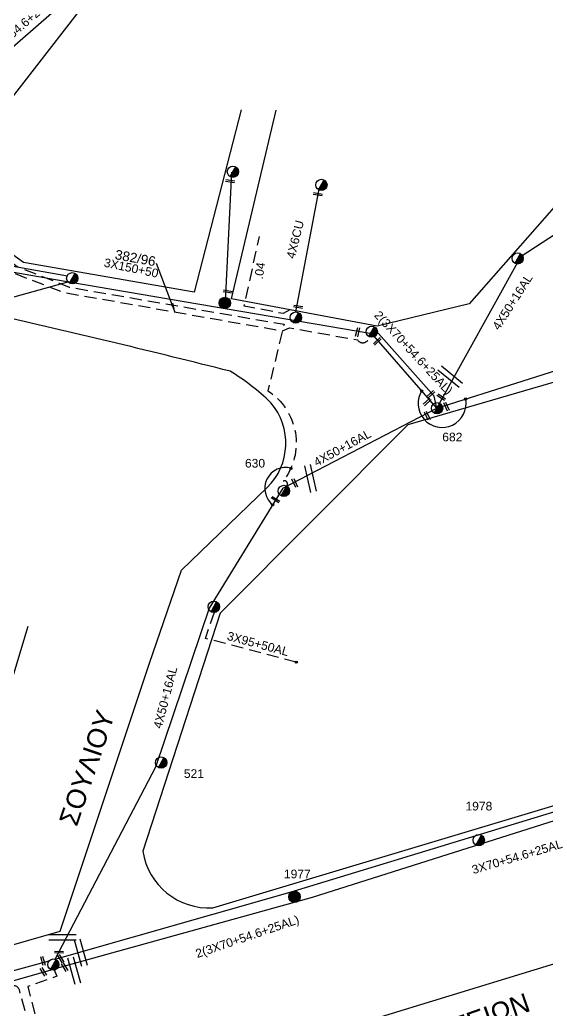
# Model space of a CAD drawing. Header units: millimetres. Extents: x 938 to 3112, y 793 to 1825.
# Drawn here: x 1769.3 to 1879.4, y 1060.8 to 1267.4 of the extents above; entities that cross this region are included whole.
import ezdxf
from ezdxf.enums import TextEntityAlignment as Align

# ---------------------------------------------------------------- set-up
doc = ezdxf.new("R2010")
doc.units = ezdxf.units.MM
doc.linetypes.add('DASHED', pattern=[19.05, 12.7, -6.35])
for name, color, linetype in [('Γέφυρες Εναερίου Δικτύου', 7, 'Continuous'), ('Γυμνά εναέρια ΧΤ και ΦΟΠ (3Φ)   4x50+16AL', 7, 'Continuous'), ('Επιγραφές - Σχήματα', 7, 'Continuous'), ('Καλώδια ΧΤ   3x150+50AL', 7, 'DASHED'), ('Καλώδια ΧΤ   3x95+50CU', 7, 'DASHED'), ('Καλώδια ΧΤ   4x6CU', 7, 'DASHED'), ('Μηχανική τομή', 7, 'Continuous'), ('Στύλος Ξύλινος', 7, 'Continuous'), ('Στύλος Ξύλινος @ 1', 7, 'Continuous'), ('Στύλος ΦΜ', 7, 'Continuous'), ('Στύλος ΦΜ @ 1', 7, 'Continuous'), ('Συνδέσεις', 7, 'Continuous'), ('Συνεστραμμένα ΧΤ   3x70+54.6+25AL', 7, 'SYN_LINE'), ('Τομή', 7, 'Continuous'), ('Υπόβαθρο ΔΕΗ', 7, 'Continuous'), ('Υπόγεια Καλώδια Δικτύου ΧΤ   .04', 7, 'DASHED'), ('Υπόγεια Καλώδια Δικτύου ΧΤ   .15', 7, 'DASHED')]:
    doc.layers.add(name, color=color, linetype=linetype)
doc.styles.get("Standard").update_dxf_attribs({"font": 'arial.ttf'})
doc.linetypes.add('SYN_LINE', pattern='A,0.5,-0.0001,["/\\/\\/\\/",Standard,S=0.1,R=0,X=0,Y=-0.05],-0.25', length=0.7501)
doc.dimstyles.new('ISO-25', dxfattribs={"dimtxt": 2.5, "dimasz": 2.5, "dimexe": 1.25, "dimexo": 0.625, "dimtad": 1, "dimtxsty": 'Standard', "dimcen": 2.5, "dimaunit": 2, "dimazin": 0, "dimtfac": 1, "dimtmove": 0, "dimatfit": 3, "dimfxl": 1, "dimarcsym": 0})

# ---------------------------------------------------------------- blocks, each defined once
blk = doc.blocks.new('ΥΠΑΡΧΩΝ ΤΣΙΜΕΝΤΕΝΙΟΣ ΣΤΥΛΟΣ')
at = {"layer": 'Στύλος ΦΜ'}
blk.add_hatch(color=256, dxfattribs=at).paths.add_polyline_path([(-1.29, -2.28, 0.574793), (2.62, 0, 0.268822), (1.3, 2.27)])
blk.add_line((-1.29, -2.28), (1.3, 2.27), dxfattribs=at)
blk.add_circle((0, 0), 2.62, dxfattribs=at)
at = {"layer": 'Στύλος ΦΜ', "flags": 4}
for tag, p in [('ΑΡΙΘΜΟΣ', (-4.68, 8.05)), ('ΤΥΠΟΣ', (-4.91, 3.03))]:
    blk.add_attdef(tag, p, '', height=4, dxfattribs=at)
blk = doc.blocks.new('ΤΟΜΗ')
at = {"layer": 'Τομή', "ltscale": 40}
for p, q in [((-5.68, 0), (5.68, 0)), ((5.68, -2.33), (-5.68, -2.33))]:
    blk.add_line(p, q, dxfattribs=at)
blk = doc.blocks.new('ΥΠΑΡΧΩΝ ΞΥΛΙΝΟΣ ΣΤΥΛΟΣ')
at = {"layer": 'Στύλος Ξύλινος'}
h = blk.add_hatch(color=7, dxfattribs=at)
h.paths.add_polyline_path([(-2.62, 0, 0.270008), (-1.29, -2.28), (1.3, 2.27, 0.576266)])
h.paths.add_polyline_path([(-1.29, -2.28, 0.574793), (2.62, 0, 0.268822), (1.3, 2.27)])
at = {"layer": 'Στύλος Ξύλινος', "color": 7}
blk.add_line((-1.29, -2.28), (1.3, 2.27), dxfattribs=at)
blk.add_circle((0, 0), 2.62, dxfattribs=at)
at = {"layer": 'Στύλος Ξύλινος', "flags": 4}
for tag, p in [('ΑΡΙΘΜΟΣ', (-4.91, 8.6)), ('ΤΥΠΟΣ', (-4.85, 3.39))]:
    blk.add_attdef(tag, p, '', height=4, dxfattribs=at)
blk = doc.blocks.new('ΜΗΧΑΝΙΚΗ ΤΟΜΗ')
at = {"layer": 'Μηχανική τομή', "ltscale": 40}
for p, q in [((-1.89, 0.78), (1.89, 0.78)), ((1.89, 0), (-1.89, 0))]:
    blk.add_line(p, q, dxfattribs=at)
blk = doc.blocks.new('_ΣΥΝΔΕΣΗ')
at = {"layer": 'Συνδέσεις', "linetype": 'SYN_LINE', "ltscale": 40}
blk.add_hatch(color=256, dxfattribs=at).paths.add_polyline_path([(0.5, -0.01, 1), (-0.5, -0.01, 1)])
at = {"layer": 'Συνδέσεις'}
blk.add_circle((0, -0.01), 0.5, dxfattribs=at)

msp = doc.modelspace()

# ---------------------------------------------------------------- linework, layer by layer
at = {"layer": 'Γέφυρες Εναερίου Δικτύου', "color": 6, "linetype": 'SYN_LINE', "ltscale": 20, "flags": 128}
msp.add_lwpolyline([(1812.17, 1207.18), (1813.56, 1235.6)], dxfattribs=at)
at = {"layer": 'Γέφυρες Εναερίου Δικτύου', "color": 1, "flags": 128}
msp.add_lwpolyline([(1779.6, 1212.75), (1759.45, 1207.19)], dxfattribs=at)
at = {"layer": 'Γέφυρες Εναερίου Δικτύου', "color": 6, "flags": 128}
msp.add_lwpolyline([(1779.6, 1212.75), (1842.8, 1201.93)], dxfattribs=at)
at = {"layer": 'Γέφυρες Εναερίου Δικτύου', "color": 173, "linetype": 'DASHED', "ltscale": 0.2, "flags": 128}
msp.add_lwpolyline([(1824.15, 1202.51), (1825.6, 1203.17), (1839.8, 1200.63)], dxfattribs=at)
at = {"layer": 'Γέφυρες Εναερίου Δικτύου', "color": 6, "linetype": 'DASHED', "ltscale": 0.2, "flags": 128}
msp.add_lwpolyline([(1776.41, 1069.33), (1777.09, 1067.87), (1770.99, 1065.71), (1776.15, 1046.14)], dxfattribs=at)
at = {"layer": 'Γέφυρες Εναερίου Δικτύου', "color": 173, "linetype": 'DASHED', "ltscale": 0.2}
msp.add_arc((1840.9, 1201.34), 1.31, 212.6587, 359.1268, dxfattribs=at)
at = {"layer": 'Γυμνά εναέρια ΧΤ και ΦΟΠ (3Φ)   4x50+16AL', "color": 27}
msp.add_line((1873.95, 1218.11), (1895.41, 1232.12), dxfattribs=at)
at = {"layer": 'Γυμνά εναέρια ΧΤ και ΦΟΠ (3Φ)   4x50+16AL', "color": 27, "linetype": 'SYN_LINE', "ltscale": 20}
msp.add_line((1856.35, 1186.38), (1873.95, 1218.11), dxfattribs=at)
at = {"layer": 'Γυμνά εναέρια ΧΤ και ΦΟΠ (3Φ)   4x50+16AL', "color": 173, "flags": 128}
for points in [[(1856.35, 1186.38), (1892.42, 1197.78), (1925.94, 1206.58)], [(1824.26, 1169.71), (1856.35, 1186.38)]]:
    msp.add_lwpolyline(points, dxfattribs=at)
at = {"layer": 'Γυμνά εναέρια ΧΤ και ΦΟΠ (3Φ)   4x50+16AL', "color": 27, "flags": 128}
msp.add_lwpolyline([(1824.26, 1169.71), (1808.84, 1144.63), (1797.65, 1111.48), (1776.65, 1071.33)], dxfattribs=at)
at = {"layer": 'Επιγραφές - Σχήματα', "linetype": 'Continuous', "ltscale": 0.2}
for centre, radius, start, end in [((1857.47, 1187.37), 5.01, 146.6356, 10.4577), ((1824.84, 1169.65), 4.38, 75.0493, 233.0972)]:
    msp.add_arc(centre, radius, start, end, dxfattribs=at)
at = {"layer": 'Καλώδια ΧΤ   3x150+50AL', "color": 27, "linetype": 'DASHED', "ltscale": 0.2, "flags": 128}
msp.add_lwpolyline([(1728.5, 1233.4), (1735.29, 1240.74), (1768.82, 1215.94), (1779.65, 1211.64), (1824.49, 1203.88), (1821.11, 1190.01, -0.43993), (1824.28, 1171.14)], format="xyb", dxfattribs=at)
at = {"layer": 'Καλώδια ΧΤ   3x150+50AL', "color": 173, "linetype": 'DASHED', "ltscale": 0.2, "flags": 128}
msp.add_lwpolyline([(1729.41, 1232.62), (1735.47, 1238.73), (1767.67, 1214.74), (1778.4, 1210.55), (1824.15, 1202.51)], dxfattribs=at)
at = {"layer": 'Καλώδια ΧΤ   3x150+50AL', "color": 27, "linetype": 'DASHED', "ltscale": 0.2}
msp.add_arc((1824.58, 1170.58), 0.635, 316.795, 118.0559, dxfattribs=at)
at = {"layer": 'Καλώδια ΧΤ   3x95+50CU', "color": 27, "linetype": 'DASHED', "ltscale": 0.2, "flags": 128}
msp.add_lwpolyline([(1827.04, 1133.39), (1808.08, 1138.36), (1810, 1143.96)], dxfattribs=at)
at = {"layer": 'Καλώδια ΧΤ   4x6CU', "color": 6, "linetype": 'SYN_LINE', "ltscale": 20, "flags": 128}
msp.add_lwpolyline([(1826.92, 1206.46), (1831.79, 1232.09)], dxfattribs=at)
at = {"layer": 'Συνεστραμμένα ΧΤ   3x70+54.6+25AL', "color": 6, "linetype": 'SYN_LINE', "ltscale": 20}
msp.add_line((1736.69, 1058.13), (1776.17, 1069.27), dxfattribs=at)
at = {"layer": 'Συνεστραμμένα ΧΤ   3x70+54.6+25AL', "color": 6, "linetype": 'SYN_LINE', "ltscale": 20, "flags": 128}
for points in [[(1731.78, 1230.34), (1781.97, 1274.06), (1857.78, 1371.99)], [(1779.3, 1213.89), (1743.24, 1220.3), (1731.71, 1229.29)], [(1775.39, 1070.99), (1736.28, 1060.35)]]:
    msp.add_lwpolyline(points, dxfattribs=at)
at = {"layer": 'Συνεστραμμένα ΧΤ   3x70+54.6+25AL', "color": 1, "linetype": 'SYN_LINE', "ltscale": 20, "flags": 128}
msp.add_lwpolyline([(1742.3, 1219.29), (1779.6, 1212.75)], dxfattribs=at)
at = {"layer": 'Συνεστραμμένα ΧΤ   3x70+54.6+25AL', "color": 6, "ltscale": 20, "flags": 128}
msp.add_lwpolyline([(1856.35, 1186.38), (1855.8, 1188.91), (1844.23, 1201.95), (1842.8, 1201.93)], dxfattribs=at)
at = {"layer": 'Συνεστραμμένα ΧΤ   3x70+54.6+25AL', "color": 173, "ltscale": 20, "flags": 128}
msp.add_lwpolyline([(1856.35, 1186.38), (1842.8, 1201.93)], dxfattribs=at)
at = {"layer": 'Συνεστραμμένα ΧΤ   3x70+54.6+25AL', "color": 151, "linetype": 'SYN_LINE', "ltscale": 20, "flags": 128}
for points in [[(1901.74, 1108.46), (1825.69, 1085.36), (1776.65, 1071.33)], [(1902.14, 1107.05), (1830.38, 1084.3), (1776.41, 1069.33), (1775.93, 1069.2)]]:
    msp.add_lwpolyline(points, dxfattribs=at)
at = {"layer": 'Υπόβαθρο ΔΕΗ', "flags": 128}
for points in [[(1815.51, 1248.65), (1805.75, 1210.6), (1770.09, 1216.79), (1751.39, 1230.19), (1802.74, 1296.3), (1854.78, 1364.96), (1912.86, 1442.94), (1968.55, 1517.05), (1980.94, 1534.63)], [(2077.62, 1472.47), (2041.4, 1413.85), (2018.66, 1387.44), (1969.01, 1329.14), (1915.86, 1268.09), (1863.15, 1208.16), (1843.9, 1203.5), (1813.5, 1209.16), (1822.81, 1248.58)], [(1798.94, 1045.46), (1796.94, 1038.68), (1838.96, 1000.05), (1885.43, 957.11), (1939.65, 1014.32), (1942.98, 1084.35), (1940.05, 1088.54), (1843.67, 1059.06), (1798.94, 1045.46)], [(1798.94, 1045.46), (1796.94, 1038.68), (1838.96, 1000.05), (1885.43, 957.11), (1939.65, 1014.32), (1942.98, 1084.35), (1940.05, 1088.54), (1843.67, 1059.06), (1798.94, 1045.46)]]:
    msp.add_lwpolyline(points, dxfattribs=at)
for points in [[(1815.51, 1248.65), (1805.75, 1210.6), (1770.09, 1216.79), (1751.39, 1230.19), (1802.74, 1296.3), (1854.78, 1364.96), (1912.86, 1442.94), (1968.55, 1517.05), (1980.94, 1534.63), (2026.78, 1499.54), (2042.99, 1488.25, 0.093735), (2077.62, 1472.47), (2041.4, 1413.85), (2018.66, 1387.44), (1969.01, 1329.14), (1915.86, 1268.09), (1863.15, 1208.16), (1843.9, 1203.5), (1813.5, 1209.16), (1822.81, 1248.58)], [(1771, 1140.8), (1750.05, 1071.45, 0.884348), (1751.08, 1069.59), (1777.76, 1077.27), (1796.42, 1133.15), (1803.06, 1152.55), (1820.96, 1169.81, 0.397609), (1821.72, 1187.51, 0.059226), (1813.21, 1194.1, 0.005218), (1765.78, 1205.51, 0.255722), (1759.35, 1204.06, -0.162778), (1743.08, 1191.64, 0.335501), (1737.6, 1186.35), (1725.49, 1148.01), (1713.62, 1107.9)], [(1771, 1140.8), (1750.05, 1071.45, 0.884348), (1751.08, 1069.59), (1777.76, 1077.27), (1796.42, 1133.15), (1803.06, 1152.55), (1820.96, 1169.81, 0.397609), (1821.72, 1187.51, 0.059226), (1813.21, 1194.1, 0.005218), (1765.78, 1205.51, 0.255722), (1759.35, 1204.06, -0.162778), (1743.08, 1191.64, 0.335501), (1737.6, 1186.35), (1725.49, 1148.01), (1713.62, 1107.9)], [(1942.74, 1122.04), (1943.24, 1126.55), (1925.52, 1204.83), (1850.35, 1182.88), (1811.15, 1143.58), (1795.01, 1093.96, 0.387662), (1809.64, 1082.14), (1942.74, 1122.04)], [(1942.74, 1122.04), (1943.24, 1126.55), (1925.52, 1204.83), (1850.35, 1182.88), (1811.15, 1143.58), (1795.01, 1093.96, 0.387662), (1809.64, 1082.14), (1942.74, 1122.04)]]:
    msp.add_lwpolyline(points, format="xyb", dxfattribs=at)
at = {"layer": 'Υπόγεια Καλώδια Δικτύου ΧΤ   .04', "color": 6, "linetype": 'DASHED', "ltscale": 0.2, "flags": 128}
msp.add_lwpolyline([(1825.67, 1206.89), (1824.31, 1206.1), (1816.19, 1207.69), (1819.34, 1222.21)], dxfattribs=at)
at = {"layer": 'Υπόγεια Καλώδια Δικτύου ΧΤ   .15', "color": 1, "linetype": 'DASHED', "ltscale": 0.2, "flags": 128}
msp.add_lwpolyline([(1817.29, 1003.56), (1818.92, 1005.36), (1814.93, 1008.65), (1813.81, 1008.19, -0.24583), (1811.66, 1008.39), (1776.59, 1039.37), (1769.25, 1064.99, 0.388905), (1767.82, 1065.86), (1737.61, 1057.41), (1736.37, 1058.37)], format="xyb", dxfattribs=at)

# ---------------------------------------------------------------- block references
at = {"layer": 'Μηχανική τομή'}
for p, xscale, yscale, zscale, rotation in [((1813.23, 1233.55), 0.5000000000000157, 0.5000000000000157, 0.5000000000000157, 350.4878858932801), ((1831.51, 1230.81), 0.5000000000000157, 0.5000000000000157, 0.5000000000000157, 350.4878858932801), ((1812.7, 1210.52), 0.5000000000000157, 0.5000000000000157, 0.5000000000000157, 350.4878858932801), ((1827.38, 1207.34), 0.5000000000000157, 0.5000000000000157, 0.5000000000000157, 350.4878858932801), ((1840.03, 1202.21), 0.5000000000000379, 0.5000000000000379, 0.5000000000000379, 75.66479520125002), ((1844.09, 1200.17), 0.5000000000000541, 0.5000000000000541, 0.5000000000000541, 42.87806088536979), ((1854.51, 1187.54), 0.5000000000000541, 0.5000000000000541, 0.5000000000000541, 42.87806088536979), ((1855.26, 1189.15), 0.5000000000000541, 0.5000000000000541, 0.5000000000000541, 42.87806088536979), ((1857.41, 1188.85), 0.5000000000000123, 0.5000000000000123, 0.5000000000000123, 146.5742296533923), ((1858.56, 1186.79), 0.5000000000000326, 0.5000000000000326, 0.5000000000000326, 114.4345039072887), ((1854.56, 1184.87), 0.5000000000000326, 0.5000000000000326, 0.5000000000000326, 114.4345039072887), ((1826.89, 1170.86), 0.5000000000000326, 0.5000000000000326, 0.5000000000000326, 114.4345039072887), ((1822.84, 1167.48), 0.4999999999999848, 0.4999999999999848, 0.4999999999999848, 147.925099772169), ((1777.53, 1072.68), 0.5000000000001926, 0.5000000000001926, 0.5000000000001926, 357.9314164051875), ((1773.97, 1071), 0.5000000000001927, 0.5000000000001927, 0.5000000000001927, 285.8097378325245), ((1777.74, 1071.39), 0.5000000000001926, 0.5000000000001926, 0.5000000000001926, 300.7648480705561), ((1778.52, 1069.67), 0.5000000000001926, 0.5000000000001926, 0.5000000000001926, 300.7648480705561), ((1774.07, 1068.67), 0.5000000000001926, 0.5000000000001926, 0.5000000000001926, 300.7648480705561)]:
    msp.add_blockref('ΜΗΧΑΝΙΚΗ ΤΟΜΗ', p, dxfattribs=dict(at, xscale=xscale, yscale=yscale, zscale=zscale, rotation=rotation))
at = {"layer": 'Στύλος Ξύλινος @ 1', "ltscale": 40, "xscale": 0.4499999999998181, "yscale": 0.4499999999998181, "zscale": 0.4499999999998181}
msp.add_blockref('ΥΠΑΡΧΩΝ ΞΥΛΙΝΟΣ ΣΤΥΛΟΣ', (1812.13, 1208.34), dxfattribs=at)
at = {"layer": 'Στύλος Ξύλινος @ 1', "ltscale": 40}
ref = msp.add_blockref('ΥΠΑΡΧΩΝ ΞΥΛΙΝΟΣ ΣΤΥΛΟΣ', (1826.67, 1084.43), dxfattribs=dict(at, xscale=0.4499999999998181, yscale=0.4499999999998181, zscale=0.4499999999998181))
ref.add_attrib('ΑΡΙΘΜΟΣ', '1977', (1824.46, 1088.3), dxfattribs={"layer": 'Στύλος Ξύλινος', "height": 1.8, "flags": 4})
at = {"layer": 'Στύλος ΦΜ @ 1', "ltscale": 40, "xscale": 0.4499999999998181, "yscale": 0.4499999999998181, "zscale": 0.4499999999998181}
for p in [(1813.83, 1235.71), (1813.83, 1235.71), (1832.28, 1232.96), (1832.28, 1232.96), (1873.24, 1217.62), (1873.24, 1217.62), (1780.29, 1213.48), (1780.29, 1213.48), (1826.94, 1205.28), (1826.94, 1205.28), (1842.79, 1202.34), (1842.79, 1202.34), (1809.84, 1144.94), (1809.84, 1144.94), (1776.34, 1070.3), (1776.34, 1070.3)]:
    msp.add_blockref('ΥΠΑΡΧΩΝ ΤΣΙΜΕΝΤΕΝΙΟΣ ΣΤΥΛΟΣ', p, dxfattribs=at)
at = {"layer": 'Στύλος ΦΜ @ 1', "ltscale": 40}
ref = msp.add_blockref('ΥΠΑΡΧΩΝ ΤΣΙΜΕΝΤΕΝΙΟΣ ΣΤΥΛΟΣ', (1856.43, 1186.37), dxfattribs=dict(at, xscale=0.4499999999998181, yscale=0.4499999999998181, zscale=0.4499999999998181))
ref.add_attrib('ΤΥΠΟΣ', '682', (1857.51, 1179.46), dxfattribs={"layer": 'Στύλος ΦΜ', "height": 1.8, "flags": 4})
ref = msp.add_blockref('ΥΠΑΡΧΩΝ ΤΣΙΜΕΝΤΕΝΙΟΣ ΣΤΥΛΟΣ', (1856.43, 1186.37), dxfattribs=dict(at, xscale=0.4499999999998181, yscale=0.4499999999998181, zscale=0.4499999999998181))
ref.add_attrib('ΤΥΠΟΣ', '682', (1857.51, 1179.46), dxfattribs={"layer": 'Στύλος ΦΜ', "height": 1.8, "flags": 4})
ref = msp.add_blockref('ΥΠΑΡΧΩΝ ΤΣΙΜΕΝΤΕΝΙΟΣ ΣΤΥΛΟΣ', (1824.45, 1169.12), dxfattribs=dict(at, xscale=0.4499999999998181, yscale=0.4499999999998181, zscale=0.4499999999998181))
ref.add_attrib('ΤΥΠΟΣ', '630', (1816.33, 1173.99), dxfattribs={"layer": 'Στύλος ΦΜ', "height": 1.8, "flags": 4})
ref = msp.add_blockref('ΥΠΑΡΧΩΝ ΤΣΙΜΕΝΤΕΝΙΟΣ ΣΤΥΛΟΣ', (1824.45, 1169.12), dxfattribs=dict(at, xscale=0.4499999999998181, yscale=0.4499999999998181, zscale=0.4499999999998181))
ref.add_attrib('ΤΥΠΟΣ', '630', (1816.33, 1173.99), dxfattribs={"layer": 'Στύλος ΦΜ', "height": 1.8, "flags": 4})
ref = msp.add_blockref('ΥΠΑΡΧΩΝ ΤΣΙΜΕΝΤΕΝΙΟΣ ΣΤΥΛΟΣ', (1798.85, 1112.43), dxfattribs=dict(at, xscale=0.4499999999998181, yscale=0.4499999999998181, zscale=0.4499999999998181))
ref.add_attrib('ΤΥΠΟΣ', '521', (1803.58, 1109.24), dxfattribs={"layer": 'Στύλος ΦΜ', "height": 1.8, "flags": 4})
ref = msp.add_blockref('ΥΠΑΡΧΩΝ ΤΣΙΜΕΝΤΕΝΙΟΣ ΣΤΥΛΟΣ', (1798.85, 1112.43), dxfattribs=dict(at, xscale=0.4499999999998181, yscale=0.4499999999998181, zscale=0.4499999999998181))
ref.add_attrib('ΤΥΠΟΣ', '521', (1803.58, 1109.24), dxfattribs={"layer": 'Στύλος ΦΜ', "height": 1.8, "flags": 4})
ref = msp.add_blockref('ΥΠΑΡΧΩΝ ΤΣΙΜΕΝΤΕΝΙΟΣ ΣΤΥΛΟΣ', (1865.11, 1096.25), dxfattribs=dict(at, xscale=0.4499999999998181, yscale=0.4499999999998181, zscale=0.4499999999998181))
ref.add_attrib('ΤΥΠΟΣ', '1978', (1862.35, 1102.45), dxfattribs={"layer": 'Στύλος ΦΜ', "height": 1.8, "flags": 4})
ref = msp.add_blockref('ΥΠΑΡΧΩΝ ΤΣΙΜΕΝΤΕΝΙΟΣ ΣΤΥΛΟΣ', (1865.11, 1096.25), dxfattribs=dict(at, xscale=0.4499999999998181, yscale=0.4499999999998181, zscale=0.4499999999998181))
ref.add_attrib('ΤΥΠΟΣ', '1978', (1862.35, 1102.45), dxfattribs={"layer": 'Στύλος ΦΜ', "height": 1.8, "flags": 4})
at = {"layer": 'Συνδέσεις', "xscale": 0.4500000000000455, "yscale": 0.4500000000000455, "zscale": 0.4500000000000455}
for p in [(1853.2, 1190.01), (1862.39, 1188.29), (1825.92, 1173.79), (1822.12, 1166.23), (1827.04, 1133.39)]:
    msp.add_blockref('_ΣΥΝΔΕΣΗ', p, dxfattribs=at)
at = {"layer": 'Τομή'}
for p, xscale, yscale, zscale, rotation in [((1859.53, 1193.41), 0.4999999999999748, 0.4999999999999748, 0.4999999999999748, 320.9707730620424), ((1859.53, 1193.41), 0.4999999999999748, 0.4999999999999748, 0.4999999999999748, 320.9707730620424), ((1830.57, 1171.84), 0.500000000000038, 0.500000000000038, 0.500000000000038, 282.4177231190982), ((1830.57, 1171.84), 0.500000000000038, 0.500000000000038, 0.500000000000038, 282.4177231190982), ((1782.65, 1072.94), 0.50000000000003, 0.50000000000003, 0.50000000000003, 285.4736205057525), ((1781.27, 1069.19), 0.50000000000003, 0.50000000000003, 0.50000000000003, 285.4736205057525)]:
    msp.add_blockref('ΤΟΜΗ', p, dxfattribs=dict(at, xscale=xscale, yscale=yscale, zscale=zscale, rotation=rotation))
at = {"layer": 'Τομή', "xscale": 0.5, "yscale": 0.5, "zscale": 0.5}
msp.add_blockref('ΤΟΜΗ', (1778.25, 1076.57), dxfattribs=at)
msp.add_blockref('ΤΟΜΗ', (1778.25, 1076.57), dxfattribs=at)

# ---------------------------------------------------------------- texts
at = {"layer": 'Γυμνά εναέρια ΧΤ και ΦΟΠ (3Φ)   4x50+16AL'}
for rotation, p in [(57.3827, (1872.15, 1208.55)), (28.6561, (1836.65, 1178.11)), (75.4643, (1799.71, 1126.02))]:
    msp.add_text('4X50+16AL', height=1.8, rotation=rotation, dxfattribs=at).set_placement(p, align=Align.MIDDLE)
at = {"layer": 'Επιγραφές - Σχήματα', "linetype": 'DASHED', "ltscale": 0.2, "attachment_point": 1}
for s, insert, char_height, width, rotation in [('382/96', (1789.44, 1219.47), 2, 17.7581, 349.6979), ('ΣΟΥΛΙΟΥ', (1777.44, 1100.21), 4, 17.2922, 71.1782), ('ΜΕΣΟΓΕΙΩΝ', (1843.96, 1053.65), 4, 17.2922, 19.2992)]:
    msp.add_mtext(s, dxfattribs=dict(at, insert=insert, char_height=char_height, width=width, rotation=rotation))
at = {"layer": 'Καλώδια ΧΤ   3x150+50AL', "ltscale": 0.2}
msp.add_text('3X150+50', height=1.8, rotation=348.2723, dxfattribs=at).set_placement((1792.6, 1215.64), align=Align.MIDDLE)
at = {"layer": 'Καλώδια ΧΤ   3x95+50CU', "ltscale": 0.2}
msp.add_text('3X95+50AL', height=1.8, rotation=344.8728, dxfattribs=at).set_placement((1819.06, 1137.22), align=Align.MIDDLE)
at = {"layer": 'Καλώδια ΧΤ   4x6CU', "ltscale": 0.2}
msp.add_text('4X6CU', height=1.8, rotation=75.9509, dxfattribs=at).set_placement((1826.81, 1221.59), align=Align.MIDDLE)
at = {"layer": 'Συνεστραμμένα ΧΤ   3x70+54.6+25AL', "ltscale": 20}
for s, rotation, p in [('3X70+54.6+25AL', 40.6586, (1769.11, 1265.75)), ('2(3X70+54.6+25AL)', 312.736, (1851.35, 1197.81)), ('3X70+54.6+25AL', 16.4895, (1873.13, 1092.79)), ('2(3X70+54.6+25AL)', 18.8218, (1816.89, 1075.94))]:
    msp.add_text(s, height=1.8, rotation=rotation, dxfattribs=at).set_placement(p, align=Align.MIDDLE)
at = {"layer": 'Υπόγεια Καλώδια Δικτύου ΧΤ   .04', "ltscale": 0.2}
msp.add_text('.04', height=1.8, rotation=81.7731, dxfattribs=at).set_placement((1819.41, 1215.06), align=Align.MIDDLE)

# ---------------------------------------------------------------- leaders
at = {"layer": 'Επιγραφές - Σχήματα', "ltscale": 40}
msp.add_leader([(1801.8, 1206.36), (1797.88, 1216.57)], dimstyle='ISO-25', override={"dimasz": 2, "dimtad": 0}, dxfattribs=at)

doc.saveas('drawing.dxf')
